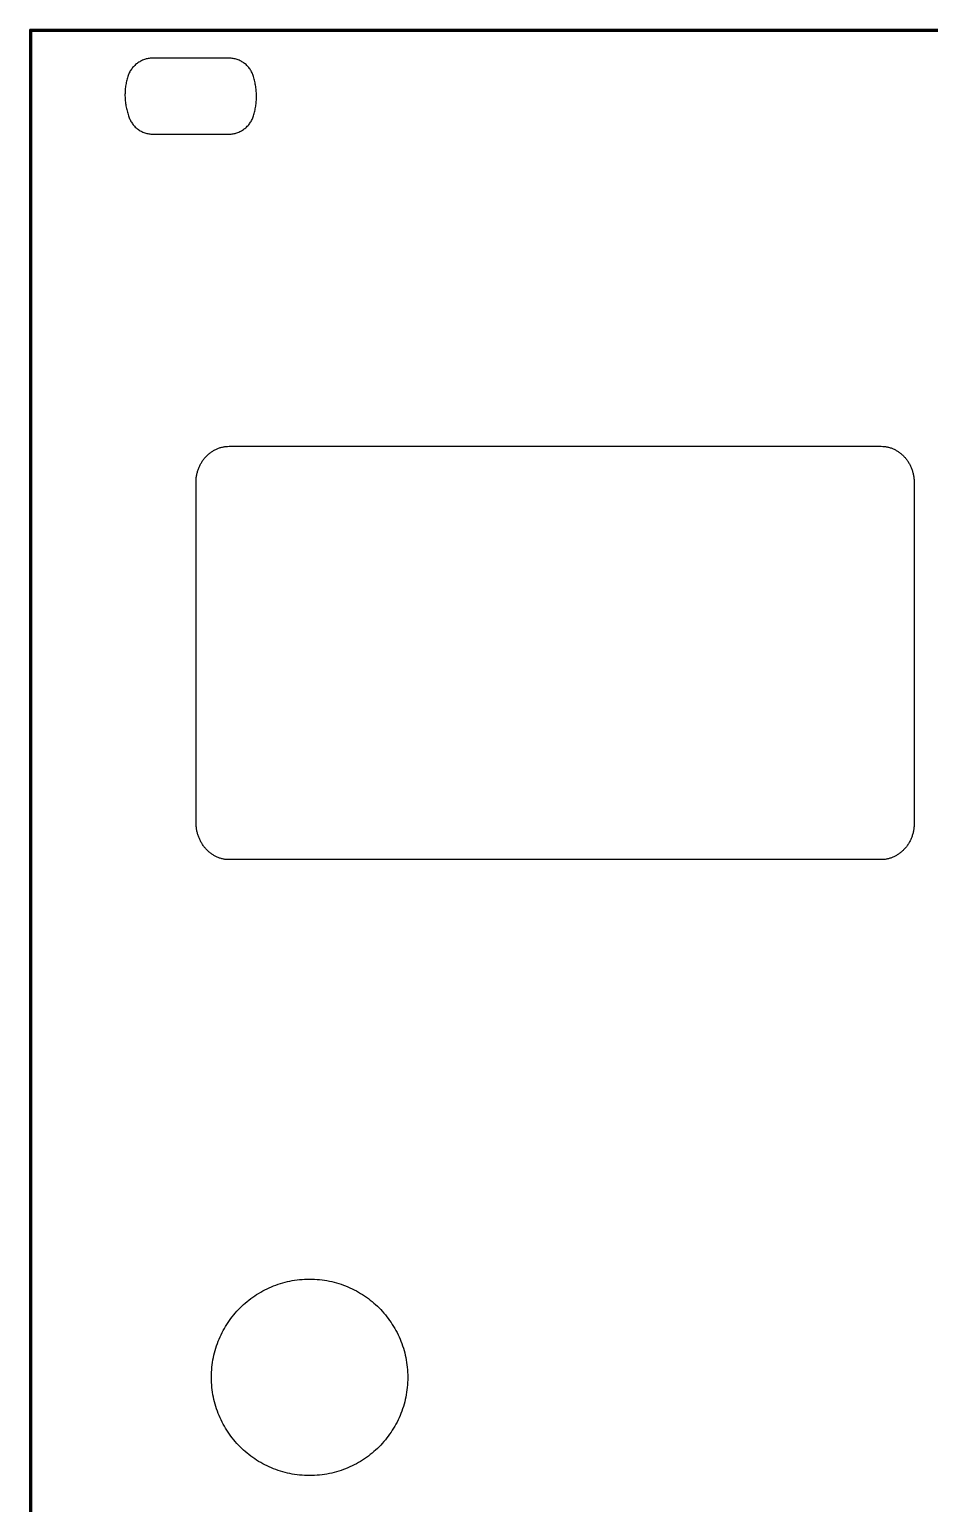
# Model space of a CAD drawing. Extents: x 5 to 76, y 7 to 135.
# Drawn here: x 4.8 to 46.2, y 67.3 to 135.1 of the extents above; entities that cross this region are included whole.
import ezdxf

# ---------------------------------------------------------------- set-up
doc = ezdxf.new("R2010")
doc.units = 0
doc.layers.add('SVG2', color=7, linetype='CONTINUOUS')

# ---------------------------------------------------------------- blocks, each defined once
blk = doc.blocks.new('*U4')
at = {"layer": 'SVG2', "color": 5}
for points in [[(4.892, 6.59), (4.842, 135.05), (4.892, 135.1)], [(4.842, 6.639), (4.842, 135.05), (4.892, 6.59)], [(4.892, 6.59), (4.892, 135.1), (4.942, 6.59)], [(4.942, 6.59), (4.892, 135.1), (4.942, 135.1)], [(4.942, 135), (4.942, 135.1), (9.359, 135)], [(9.359, 135), (4.942, 135.1), (9.359, 135.1)], [(9.359, 135), (9.359, 135.1), (13.775, 135)], [(13.775, 135), (9.359, 135.1), (13.775, 135.1)], [(13.775, 135), (13.775, 135.1), (18.192, 135)], [(18.192, 135), (13.775, 135.1), (18.192, 135.1)], [(18.192, 135), (18.192, 135.1), (22.609, 135)], [(22.609, 135), (18.192, 135.1), (22.609, 135.1)], [(22.609, 135), (22.609, 135.1), (27.026, 135)], [(27.026, 135), (22.609, 135.1), (27.026, 135.1)], [(27.026, 135), (27.026, 135.1), (31.442, 135)], [(31.442, 135), (27.026, 135.1), (31.442, 135.1)], [(31.442, 135), (31.442, 135.1), (35.859, 135)], [(35.859, 135), (31.442, 135.1), (35.859, 135.1)], [(35.859, 135), (35.859, 135.1), (40.276, 135)], [(40.276, 135), (35.859, 135.1), (40.276, 135.1)], [(40.276, 135), (40.276, 135.1), (44.692, 135)], [(44.692, 135), (40.276, 135.1), (44.692, 135.1)], [(44.692, 135), (44.692, 135.1), (49.109, 135)], [(49.109, 135), (44.692, 135.1), (49.109, 135.1)]]:
    blk.add_solid(points, dxfattribs=at)
blk = doc.blocks.new('BLOCK_4')
at = {"layer": 'SVG2'}
blk.add_lwpolyline([(49.109, 135), (44.692, 135), (40.276, 135), (35.859, 135), (31.442, 135), (27.026, 135), (22.609, 135), (18.192, 135), (13.775, 135), (9.359, 135), (4.942, 135), (4.942, 126.981), (4.942, 118.962), (4.942, 110.942), (4.942, 102.923), (4.942, 94.903), (4.942, 86.884), (4.942, 78.864), (4.942, 70.845), (4.942, 62.825)], dxfattribs=at)
for points in [[(75.659, 6.59), (75.659, 6.59), (71.236, 6.59), (71.236, 6.59), (71.236, 6.59), (66.813, 6.59), (66.813, 6.59), (66.813, 6.59), (62.39, 6.59), (62.39, 6.59), (62.39, 6.59), (57.967, 6.59), (57.967, 6.59), (57.967, 6.59), (53.545, 6.59), (53.545, 6.59), (53.545, 6.59), (49.122, 6.59), (49.122, 6.59), (49.122, 6.59), (44.699, 6.59), (44.699, 6.59), (44.699, 6.59), (40.276, 6.59), (40.276, 6.59), (40.276, 6.59), (35.853, 6.59), (35.853, 6.59), (35.853, 6.59), (31.43, 6.59), (31.43, 6.59), (31.43, 6.59), (27.007, 6.59), (27.007, 6.59), (27.007, 6.59), (22.584, 6.59), (22.584, 6.59), (22.584, 6.59), (18.161, 6.59), (18.161, 6.59), (18.161, 6.59), (13.738, 6.59), (13.738, 6.59), (13.738, 6.59), (9.315, 6.59), (9.315, 6.59), (9.315, 6.59), (4.892, 6.59), (4.892, 6.59), (4.89, 6.59), (4.889, 6.59), (4.887, 6.59), (4.885, 6.59), (4.884, 6.59), (4.882, 6.591), (4.88, 6.591), (4.879, 6.591), (4.877, 6.592), (4.876, 6.592), (4.874, 6.593), (4.873, 6.593), (4.871, 6.594), (4.87, 6.595), (4.868, 6.596), (4.867, 6.596), (4.865, 6.597), (4.864, 6.598), (4.863, 6.599), (4.862, 6.6), (4.86, 6.601), (4.859, 6.602), (4.858, 6.603), (4.857, 6.604), (4.856, 6.605), (4.855, 6.606), (4.854, 6.608), (4.852, 6.609), (4.852, 6.61), (4.851, 6.612), (4.85, 6.613), (4.849, 6.614), (4.848, 6.616), (4.847, 6.617), (4.847, 6.619), (4.846, 6.62), (4.845, 6.622), (4.845, 6.623), (4.844, 6.625), (4.844, 6.626), (4.843, 6.628), (4.843, 6.629), (4.843, 6.631), (4.843, 6.633), (4.842, 6.634), (4.842, 6.636), (4.842, 6.638), (4.842, 6.639), (4.842, 6.639), (4.842, 14.665), (4.842, 14.665), (4.842, 14.665), (4.842, 22.691), (4.842, 22.691), (4.842, 22.691), (4.842, 30.717), (4.842, 30.717), (4.842, 30.717), (4.842, 38.742), (4.842, 38.742), (4.842, 38.742), (4.842, 46.768), (4.842, 46.768), (4.842, 46.768), (4.842, 54.794), (4.842, 54.794), (4.842, 54.794), (4.842, 62.819), (4.842, 62.819), (4.842, 62.819), (4.842, 70.845), (4.842, 70.845), (4.842, 70.845), (4.842, 78.871), (4.842, 78.871), (4.842, 78.871), (4.842, 86.896), (4.842, 86.896), (4.842, 86.896), (4.842, 94.922), (4.842, 94.922), (4.842, 94.922), (4.842, 102.948), (4.842, 102.948), (4.842, 102.948), (4.842, 110.973), (4.842, 110.973), (4.842, 110.973), (4.842, 118.999), (4.842, 118.999), (4.842, 118.999), (4.842, 127.025), (4.842, 127.025), (4.842, 127.025), (4.842, 135.05), (4.842, 135.05), (4.842, 135.052), (4.842, 135.054), (4.842, 135.056), (4.843, 135.057), (4.843, 135.059), (4.843, 135.06), (4.843, 135.062), (4.844, 135.064), (4.844, 135.065), (4.845, 135.067), (4.845, 135.068), (4.846, 135.07), (4.847, 135.071), (4.847, 135.073), (4.848, 135.074), (4.849, 135.076), (4.85, 135.077), (4.851, 135.078), (4.852, 135.08), (4.852, 135.081), (4.854, 135.082), (4.855, 135.083), (4.856, 135.085), (4.857, 135.086), (4.858, 135.087), (4.859, 135.088), (4.86, 135.089), (4.862, 135.09), (4.863, 135.091), (4.864, 135.092), (4.865, 135.093), (4.867, 135.094), (4.868, 135.094), (4.87, 135.095), (4.871, 135.096), (4.873, 135.096), (4.874, 135.097), (4.876, 135.098), (4.877, 135.098), (4.879, 135.099), (4.88, 135.099), (4.882, 135.099), (4.884, 135.1), (4.885, 135.1), (4.887, 135.1), (4.889, 135.1), (4.89, 135.1), (4.892, 135.1), (4.892, 135.1), (9.315, 135.1), (9.315, 135.1), (9.315, 135.1), (13.738, 135.1), (13.738, 135.1), (13.738, 135.1), (18.161, 135.1), (18.161, 135.1), (18.161, 135.1), (22.584, 135.1), (22.584, 135.1), (22.584, 135.1), (27.007, 135.1), (27.007, 135.1), (27.007, 135.1), (31.43, 135.1), (31.43, 135.1), (31.43, 135.1), (35.853, 135.1), (35.853, 135.1), (35.853, 135.1), (40.276, 135.1), (40.276, 135.1), (40.276, 135.1), (44.699, 135.1), (44.699, 135.1), (44.699, 135.1), (49.122, 135.1), (49.122, 135.1), (49.122, 135.1), (53.545, 135.1), (53.545, 135.1), (53.545, 135.1), (57.967, 135.1), (57.967, 135.1), (57.967, 135.1), (62.39, 135.1), (62.39, 135.1), (62.39, 135.1), (66.813, 135.1), (66.813, 135.1), (66.813, 135.1), (71.236, 135.1), (71.236, 135.1), (71.236, 135.1), (75.659, 135.1), (75.659, 135.1), (75.661, 135.1), (75.663, 135.1), (75.664, 135.1), (75.666, 135.1), (75.668, 135.1), (75.669, 135.099), (75.671, 135.099), (75.673, 135.099), (75.674, 135.098), (75.676, 135.098), (75.677, 135.097), (75.679, 135.096), (75.68, 135.096), (75.682, 135.095), (75.683, 135.094), (75.685, 135.094), (75.686, 135.093), (75.687, 135.092), (75.689, 135.091), (75.69, 135.09), (75.691, 135.089), (75.692, 135.088), (75.693, 135.087), (75.695, 135.086), (75.696, 135.085), (75.697, 135.083), (75.698, 135.082), (75.699, 135.081), (75.7, 135.08), (75.701, 135.078), (75.702, 135.077), (75.702, 135.076), (75.703, 135.074), (75.704, 135.073), (75.705, 135.071), (75.705, 135.07), (75.706, 135.068), (75.707, 135.067), (75.707, 135.065), (75.707, 135.064), (75.708, 135.062), (75.708, 135.06), (75.709, 135.059), (75.709, 135.057), (75.709, 135.056), (75.709, 135.054), (75.709, 135.052), (75.709, 135.05), (75.709, 135.05), (75.709, 127.025), (75.709, 127.025), (75.709, 127.025), (75.709, 118.999), (75.709, 118.999), (75.709, 118.999), (75.709, 110.973), (75.709, 110.973), (75.709, 110.973), (75.709, 102.948), (75.709, 102.948), (75.709, 102.948), (75.709, 94.922), (75.709, 94.922), (75.709, 94.922), (75.709, 86.896), (75.709, 86.896), (75.709, 86.896), (75.709, 78.871), (75.709, 78.871), (75.709, 78.871), (75.709, 70.845), (75.709, 70.845), (75.709, 70.845), (75.709, 62.819), (75.709, 62.819), (75.709, 62.819), (75.709, 54.794), (75.709, 54.794), (75.709, 54.794), (75.709, 46.768), (75.709, 46.768), (75.709, 46.768), (75.709, 38.742), (75.709, 38.742), (75.709, 38.742), (75.709, 30.717), (75.709, 30.717), (75.709, 30.717), (75.709, 22.691), (75.709, 22.691), (75.709, 22.691), (75.709, 14.665), (75.709, 14.665), (75.709, 14.665), (75.709, 6.639), (75.709, 6.639), (75.709, 6.638), (75.709, 6.636), (75.709, 6.634), (75.709, 6.633), (75.709, 6.631), (75.708, 6.629), (75.708, 6.628), (75.707, 6.626), (75.707, 6.625), (75.707, 6.623), (75.706, 6.622), (75.705, 6.62), (75.705, 6.619), (75.704, 6.617), (75.703, 6.616), (75.702, 6.614), (75.702, 6.613), (75.701, 6.612), (75.7, 6.61), (75.699, 6.609), (75.698, 6.608), (75.697, 6.606), (75.696, 6.605), (75.695, 6.604), (75.693, 6.603), (75.692, 6.602), (75.691, 6.601), (75.69, 6.6), (75.689, 6.599), (75.687, 6.598), (75.686, 6.597), (75.685, 6.596), (75.683, 6.596), (75.682, 6.595), (75.68, 6.594), (75.679, 6.593), (75.677, 6.593), (75.676, 6.592), (75.674, 6.592), (75.673, 6.591), (75.671, 6.591), (75.669, 6.591), (75.668, 6.59), (75.666, 6.59), (75.664, 6.59), (75.663, 6.59), (75.661, 6.59), (75.659, 6.59)], [(75.659, 135.05), (75.659, 135.05), (71.236, 135.05), (71.236, 135.05), (71.236, 135.05), (66.813, 135.05), (66.813, 135.05), (66.813, 135.05), (62.39, 135.05), (62.39, 135.05), (62.39, 135.05), (57.967, 135.05), (57.967, 135.05), (57.967, 135.05), (53.545, 135.05), (53.545, 135.05), (53.545, 135.05), (49.122, 135.05), (49.122, 135.05), (49.122, 135.05), (44.699, 135.05), (44.699, 135.05), (44.699, 135.05), (40.276, 135.05), (40.276, 135.05), (40.276, 135.05), (35.853, 135.05), (35.853, 135.05), (35.853, 135.05), (31.43, 135.05), (31.43, 135.05), (31.43, 135.05), (27.007, 135.05), (27.007, 135.05), (27.007, 135.05), (22.584, 135.05), (22.584, 135.05), (22.584, 135.05), (18.161, 135.05), (18.161, 135.05), (18.161, 135.05), (13.738, 135.05), (13.738, 135.05), (13.738, 135.05), (9.315, 135.05), (9.315, 135.05), (9.315, 135.05), (4.892, 135.05), (4.892, 135.05), (4.892, 135.05), (4.892, 135.05), (4.892, 135.05), (4.892, 135.05), (4.892, 135.05), (4.892, 135.05), (4.892, 135.05), (4.892, 135.05), (4.892, 135.05), (4.892, 135.05), (4.892, 135.05), (4.892, 135.05), (4.892, 135.05), (4.892, 135.05), (4.892, 135.05), (4.892, 135.05), (4.892, 135.05), (4.892, 135.05), (4.892, 135.05), (4.892, 135.05), (4.892, 135.05), (4.892, 135.05), (4.892, 135.05), (4.892, 135.05), (4.892, 135.05), (4.892, 135.05), (4.892, 135.05), (4.892, 135.05), (4.892, 135.05), (4.892, 135.05), (4.892, 135.05), (4.892, 135.05), (4.892, 135.05), (4.892, 135.05), (4.892, 135.05), (4.892, 135.05), (4.892, 135.05), (4.892, 135.05), (4.892, 135.05), (4.892, 135.05), (4.892, 135.05), (4.892, 135.05), (4.892, 135.05), (4.892, 135.05), (4.892, 135.05), (4.892, 135.05), (4.892, 135.05), (4.892, 135.05), (4.892, 135.05), (4.892, 127.025), (4.892, 127.025), (4.892, 127.025), (4.892, 118.999), (4.892, 118.999), (4.892, 118.999), (4.892, 110.973), (4.892, 110.973), (4.892, 110.973), (4.892, 102.948), (4.892, 102.948), (4.892, 102.948), (4.892, 94.922), (4.892, 94.922), (4.892, 94.922), (4.892, 86.896), (4.892, 86.896), (4.892, 86.896), (4.892, 78.871), (4.892, 78.871), (4.892, 78.871), (4.892, 70.845), (4.892, 70.845), (4.892, 70.845), (4.892, 62.819), (4.892, 62.819), (4.892, 62.819), (4.892, 54.794), (4.892, 54.794), (4.892, 54.794), (4.892, 46.768), (4.892, 46.768), (4.892, 46.768), (4.892, 38.742), (4.892, 38.742), (4.892, 38.742), (4.892, 30.716), (4.892, 30.716), (4.892, 30.716), (4.892, 22.691), (4.892, 22.691), (4.892, 22.691), (4.892, 14.665), (4.892, 14.665), (4.892, 14.665), (4.892, 6.639), (4.892, 6.639), (4.892, 6.639), (4.892, 6.639), (4.892, 6.639), (4.892, 6.639), (4.892, 6.639), (4.892, 6.639), (4.892, 6.639), (4.892, 6.639), (4.892, 6.639), (4.892, 6.639), (4.892, 6.639), (4.892, 6.639), (4.892, 6.639), (4.892, 6.639), (4.892, 6.639), (4.892, 6.639), (4.892, 6.639), (4.892, 6.639), (4.892, 6.639), (4.892, 6.639), (4.892, 6.639), (4.892, 6.639), (4.892, 6.639), (4.892, 6.639), (4.892, 6.639), (4.892, 6.639), (4.892, 6.639), (4.892, 6.639), (4.892, 6.639), (4.892, 6.639), (4.892, 6.639), (4.892, 6.639), (4.892, 6.639), (4.892, 6.639), (4.892, 6.639), (4.892, 6.639), (4.892, 6.639), (4.892, 6.639), (4.892, 6.639), (4.892, 6.639), (4.892, 6.639), (4.892, 6.639), (4.892, 6.639), (4.892, 6.639), (4.892, 6.639), (4.892, 6.639), (4.892, 6.639), (4.892, 6.639), (4.892, 6.639), (9.315, 6.639), (9.315, 6.639), (9.315, 6.639), (13.738, 6.639), (13.738, 6.639), (13.738, 6.639), (18.161, 6.639), (18.161, 6.639), (18.161, 6.639), (22.584, 6.639), (22.584, 6.639), (22.584, 6.639), (27.007, 6.639), (27.007, 6.639), (27.007, 6.639), (31.43, 6.639), (31.43, 6.639), (31.43, 6.639), (35.853, 6.639), (35.853, 6.639), (35.853, 6.639), (40.276, 6.639), (40.276, 6.639), (40.276, 6.639), (44.699, 6.639), (44.699, 6.639), (44.699, 6.639), (49.122, 6.639), (49.122, 6.639), (49.122, 6.639), (53.545, 6.639), (53.545, 6.639), (53.545, 6.639), (57.967, 6.639), (57.967, 6.639), (57.967, 6.639), (62.39, 6.639), (62.39, 6.639), (62.39, 6.639), (66.813, 6.639), (66.813, 6.639), (66.813, 6.639), (71.236, 6.639), (71.236, 6.639), (71.236, 6.639), (75.659, 6.639), (75.659, 6.639), (75.659, 6.639), (75.659, 6.639), (75.659, 6.639), (75.659, 6.639), (75.659, 6.639), (75.659, 6.639), (75.659, 6.639), (75.659, 6.639), (75.659, 6.639), (75.659, 6.639), (75.659, 6.639), (75.659, 6.639), (75.659, 6.639), (75.659, 6.639), (75.659, 6.639), (75.659, 6.639), (75.659, 6.639), (75.659, 6.639), (75.659, 6.639), (75.659, 6.639), (75.659, 6.639), (75.659, 6.639), (75.659, 6.639), (75.659, 6.639), (75.659, 6.639), (75.659, 6.639), (75.659, 6.639), (75.659, 6.639), (75.659, 6.639), (75.659, 6.639), (75.659, 6.639), (75.659, 6.639), (75.659, 6.639), (75.659, 6.639), (75.659, 6.639), (75.659, 6.639), (75.659, 6.639), (75.659, 6.639), (75.659, 6.639), (75.659, 6.639), (75.659, 6.639), (75.659, 6.639), (75.659, 6.639), (75.659, 6.639), (75.659, 6.639), (75.659, 6.639), (75.659, 6.639), (75.659, 6.639), (75.659, 6.639), (75.659, 14.665), (75.659, 14.665), (75.659, 14.665), (75.659, 22.691), (75.659, 22.691), (75.659, 22.691), (75.659, 30.716), (75.659, 30.716), (75.659, 30.716), (75.659, 38.742), (75.659, 38.742), (75.659, 38.742), (75.659, 46.768), (75.659, 46.768), (75.659, 46.768), (75.659, 54.794), (75.659, 54.794), (75.659, 54.794), (75.659, 62.819), (75.659, 62.819), (75.659, 62.819), (75.659, 70.845), (75.659, 70.845), (75.659, 70.845), (75.659, 78.871), (75.659, 78.871), (75.659, 78.871), (75.659, 86.896), (75.659, 86.896), (75.659, 86.896), (75.659, 94.922), (75.659, 94.922), (75.659, 94.922), (75.659, 102.948), (75.659, 102.948), (75.659, 102.948), (75.659, 110.973), (75.659, 110.973), (75.659, 110.973), (75.659, 118.999), (75.659, 118.999), (75.659, 118.999), (75.659, 127.025), (75.659, 127.025), (75.659, 127.025), (75.659, 135.05), (75.659, 135.05), (75.659, 135.05), (75.659, 135.05), (75.659, 135.05), (75.659, 135.05), (75.659, 135.05), (75.659, 135.05), (75.659, 135.05), (75.659, 135.05), (75.659, 135.05), (75.659, 135.05), (75.659, 135.05), (75.659, 135.05), (75.659, 135.05), (75.659, 135.05), (75.659, 135.05), (75.659, 135.05), (75.659, 135.05), (75.659, 135.05), (75.659, 135.05), (75.659, 135.05), (75.659, 135.05), (75.659, 135.05), (75.659, 135.05), (75.659, 135.05), (75.659, 135.05), (75.659, 135.05), (75.659, 135.05), (75.659, 135.05), (75.659, 135.05), (75.659, 135.05), (75.659, 135.05), (75.659, 135.05), (75.659, 135.05), (75.659, 135.05), (75.659, 135.05), (75.659, 135.05), (75.659, 135.05), (75.659, 135.05), (75.659, 135.05), (75.659, 135.05), (75.659, 135.05), (75.659, 135.05), (75.659, 135.05), (75.659, 135.05), (75.659, 135.05), (75.659, 135.05), (75.659, 135.05), (75.659, 135.05)]]:
    blk.add_open_spline(points, degree=3, knots=[0, 0, 0, 0, 1, 1, 1, 2, 2, 2, 3, 3, 3, 4, 4, 4, 5, 5, 5, 6, 6, 6, 7, 7, 7, 8, 8, 8, 9, 9, 9, 10, 10, 10, 11, 11, 11, 12, 12, 12, 13, 13, 13, 14, 14, 14, 15, 15, 15, 16, 16, 16, 17, 17, 17, 18, 18, 18, 19, 19, 19, 20, 20, 20, 21, 21, 21, 22, 22, 22, 23, 23, 23, 24, 24, 24, 25, 25, 25, 26, 26, 26, 27, 27, 27, 28, 28, 28, 29, 29, 29, 30, 30, 30, 31, 31, 31, 32, 32, 32, 33, 33, 33, 34, 34, 34, 35, 35, 35, 36, 36, 36, 37, 37, 37, 38, 38, 38, 39, 39, 39, 40, 40, 40, 41, 41, 41, 42, 42, 42, 43, 43, 43, 44, 44, 44, 45, 45, 45, 46, 46, 46, 47, 47, 47, 48, 48, 48, 49, 49, 49, 50, 50, 50, 51, 51, 51, 52, 52, 52, 53, 53, 53, 54, 54, 54, 55, 55, 55, 56, 56, 56, 57, 57, 57, 58, 58, 58, 59, 59, 59, 60, 60, 60, 61, 61, 61, 62, 62, 62, 63, 63, 63, 64, 64, 64, 65, 65, 65, 66, 66, 66, 67, 67, 67, 68, 68, 68, 69, 69, 69, 70, 70, 70, 71, 71, 71, 72, 72, 72, 73, 73, 73, 74, 74, 74, 75, 75, 75, 76, 76, 76, 77, 77, 77, 78, 78, 78, 79, 79, 79, 80, 80, 80, 81, 81, 81, 82, 82, 82, 83, 83, 83, 84, 84, 84, 85, 85, 85, 86, 86, 86, 87, 87, 87, 88, 88, 88, 89, 89, 89, 90, 90, 90, 91, 91, 91, 92, 92, 92, 93, 93, 93, 94, 94, 94, 95, 95, 95, 96, 96, 96, 97, 97, 97, 98, 98, 98, 99, 99, 99, 100, 100, 100, 101, 101, 101, 102, 102, 102, 103, 103, 103, 104, 104, 104, 105, 105, 105, 106, 106, 106, 107, 107, 107, 108, 108, 108, 109, 109, 109, 110, 110, 110, 111, 111, 111, 112, 112, 112, 113, 113, 113, 114, 114, 114, 115, 115, 115, 116, 116, 116, 117, 117, 117, 118, 118, 118, 119, 119, 119, 120, 120, 120, 121, 121, 121, 122, 122, 122, 123, 123, 123, 124, 124, 124, 125, 125, 125, 126, 126, 126, 127, 127, 127, 128, 128, 128, 128], dxfattribs=at)
at = {"layer": 'SVG2', "color": 5}
blk.add_blockref('*U4', (0, 0), dxfattribs=at)

msp = doc.modelspace()

# ---------------------------------------------------------------- linework, layer by layer
at = {"layer": 'SVG2', "color": 5}
for points, knots in [([(9.362, 132.934), (9.371, 132.965), (9.381, 132.995), (9.392, 133.025), (9.404, 133.054), (9.417, 133.084), (9.431, 133.112), (9.445, 133.14), (9.46, 133.168), (9.476, 133.195), (9.493, 133.222), (9.51, 133.249), (9.528, 133.274), (9.547, 133.3), (9.566, 133.325), (9.587, 133.349), (9.607, 133.373), (9.629, 133.396), (9.651, 133.419), (9.673, 133.441), (9.696, 133.463), (9.72, 133.483), (9.744, 133.504), (9.769, 133.524), (9.794, 133.542), (9.819, 133.561), (9.846, 133.579), (9.872, 133.596), (9.899, 133.612), (9.926, 133.628), (9.954, 133.643), (9.982, 133.657), (10.01, 133.671), (10.039, 133.684), (10.067, 133.696), (10.096, 133.707), (10.126, 133.718), (10.155, 133.728), (10.185, 133.737), (10.215, 133.745), (10.245, 133.752), (10.276, 133.759), (10.306, 133.764), (10.337, 133.77), (10.368, 133.774), (10.398, 133.776), (10.429, 133.779), (10.46, 133.78), (10.491, 133.78), (10.491, 133.78), (10.711, 133.78), (10.711, 133.78), (10.711, 133.78), (10.932, 133.78), (10.932, 133.78), (10.932, 133.78), (11.152, 133.78), (11.152, 133.78), (11.152, 133.78), (11.373, 133.78), (11.373, 133.78), (11.373, 133.78), (11.593, 133.78), (11.593, 133.78), (11.593, 133.78), (11.814, 133.78), (11.814, 133.78), (11.814, 133.78), (12.034, 133.78), (12.034, 133.78), (12.034, 133.78), (12.255, 133.78), (12.255, 133.78), (12.255, 133.78), (12.475, 133.78), (12.475, 133.78), (12.475, 133.78), (12.696, 133.78), (12.696, 133.78), (12.696, 133.78), (12.916, 133.78), (12.916, 133.78), (12.916, 133.78), (13.137, 133.78), (13.137, 133.78), (13.137, 133.78), (13.357, 133.78), (13.357, 133.78), (13.357, 133.78), (13.578, 133.78), (13.578, 133.78), (13.578, 133.78), (13.798, 133.78), (13.798, 133.78), (13.798, 133.78), (14.019, 133.78), (14.019, 133.78), (14.052, 133.78), (14.085, 133.779), (14.117, 133.776), (14.149, 133.774), (14.182, 133.77), (14.213, 133.764), (14.245, 133.759), (14.276, 133.752), (14.307, 133.745), (14.338, 133.737), (14.369, 133.728), (14.398, 133.718), (14.428, 133.707), (14.458, 133.696), (14.487, 133.684), (14.515, 133.671), (14.544, 133.657), (14.571, 133.643), (14.599, 133.628), (14.626, 133.612), (14.652, 133.596), (14.678, 133.579), (14.704, 133.561), (14.729, 133.542), (14.753, 133.524), (14.777, 133.504), (14.801, 133.483), (14.824, 133.463), (14.846, 133.441), (14.868, 133.419), (14.889, 133.396), (14.91, 133.373), (14.93, 133.349), (14.949, 133.325), (14.968, 133.3), (14.986, 133.274), (15.004, 133.249), (15.021, 133.222), (15.036, 133.195), (15.052, 133.168), (15.067, 133.14), (15.08, 133.112), (15.094, 133.084), (15.106, 133.054), (15.117, 133.025), (15.129, 132.995), (15.139, 132.965), (15.148, 132.934), (15.159, 132.896), (15.169, 132.859), (15.179, 132.821), (15.188, 132.783), (15.197, 132.745), (15.205, 132.707), (15.214, 132.67), (15.221, 132.632), (15.228, 132.593), (15.235, 132.555), (15.241, 132.517), (15.247, 132.479), (15.252, 132.441), (15.257, 132.403), (15.261, 132.364), (15.265, 132.326), (15.269, 132.288), (15.272, 132.25), (15.274, 132.212), (15.276, 132.173), (15.278, 132.135), (15.279, 132.097), (15.28, 132.059), (15.28, 132.021), (15.28, 131.983), (15.279, 131.945), (15.278, 131.907), (15.276, 131.869), (15.274, 131.831), (15.272, 131.794), (15.269, 131.756), (15.265, 131.719), (15.261, 131.681), (15.257, 131.644), (15.252, 131.607), (15.247, 131.57), (15.241, 131.532), (15.235, 131.496), (15.228, 131.459), (15.221, 131.422), (15.214, 131.386), (15.205, 131.349), (15.197, 131.313), (15.188, 131.277), (15.179, 131.241), (15.169, 131.205), (15.159, 131.17), (15.148, 131.135), (15.139, 131.104), (15.129, 131.073), (15.117, 131.044), (15.106, 131.014), (15.093, 130.985), (15.079, 130.956), (15.065, 130.928), (15.05, 130.9), (15.033, 130.873), (15.017, 130.846), (15, 130.82), (14.981, 130.794), (14.963, 130.768), (14.943, 130.743), (14.923, 130.719), (14.902, 130.695), (14.881, 130.672), (14.859, 130.65), (14.836, 130.627), (14.813, 130.606), (14.789, 130.585), (14.765, 130.565), (14.741, 130.545), (14.715, 130.526), (14.69, 130.507), (14.664, 130.49), (14.637, 130.473), (14.611, 130.456), (14.583, 130.44), (14.556, 130.426), (14.528, 130.411), (14.5, 130.397), (14.471, 130.385), (14.442, 130.372), (14.413, 130.361), (14.384, 130.351), (14.354, 130.341), (14.324, 130.332), (14.294, 130.324), (14.264, 130.316), (14.234, 130.309), (14.203, 130.304), (14.173, 130.299), (14.142, 130.295), (14.111, 130.292), (14.08, 130.289), (14.05, 130.288), (14.019, 130.288), (14.019, 130.288), (13.8, 130.288), (13.8, 130.288), (13.8, 130.288), (13.582, 130.288), (13.582, 130.288), (13.582, 130.288), (13.364, 130.288), (13.364, 130.288), (13.364, 130.288), (13.146, 130.288), (13.146, 130.288), (13.146, 130.288), (12.927, 130.288), (12.927, 130.288), (12.927, 130.288), (12.709, 130.288), (12.709, 130.288), (12.709, 130.288), (12.491, 130.288), (12.491, 130.288), (12.491, 130.288), (12.272, 130.288), (12.272, 130.288), (12.272, 130.288), (12.054, 130.288), (12.054, 130.288), (12.054, 130.288), (11.836, 130.288), (11.836, 130.288), (11.836, 130.288), (11.618, 130.288), (11.618, 130.288), (11.618, 130.288), (11.399, 130.288), (11.399, 130.288), (11.399, 130.288), (11.181, 130.288), (11.181, 130.288), (11.181, 130.288), (10.963, 130.288), (10.963, 130.288), (10.963, 130.288), (10.744, 130.288), (10.744, 130.288), (10.744, 130.288), (10.526, 130.288), (10.526, 130.288), (10.493, 130.288), (10.46, 130.289), (10.428, 130.292), (10.395, 130.295), (10.363, 130.299), (10.331, 130.304), (10.3, 130.309), (10.268, 130.316), (10.238, 130.324), (10.207, 130.332), (10.176, 130.341), (10.146, 130.351), (10.116, 130.361), (10.087, 130.372), (10.058, 130.385), (10.029, 130.397), (10.001, 130.411), (9.974, 130.426), (9.946, 130.44), (9.919, 130.456), (9.893, 130.473), (9.867, 130.49), (9.841, 130.507), (9.816, 130.526), (9.791, 130.545), (9.767, 130.565), (9.744, 130.585), (9.721, 130.606), (9.698, 130.627), (9.677, 130.65), (9.655, 130.672), (9.635, 130.695), (9.615, 130.719), (9.595, 130.743), (9.577, 130.768), (9.559, 130.794), (9.541, 130.82), (9.524, 130.846), (9.508, 130.873), (9.493, 130.9), (9.478, 130.928), (9.465, 130.956), (9.451, 130.985), (9.439, 131.014), (9.427, 131.044), (9.416, 131.073), (9.406, 131.104), (9.397, 131.135), (9.384, 131.172), (9.372, 131.21), (9.36, 131.247), (9.348, 131.285), (9.338, 131.323), (9.328, 131.361), (9.318, 131.399), (9.309, 131.437), (9.3, 131.475), (9.292, 131.513), (9.284, 131.551), (9.278, 131.589), (9.271, 131.628), (9.265, 131.666), (9.26, 131.704), (9.255, 131.742), (9.25, 131.78), (9.247, 131.819), (9.243, 131.857), (9.24, 131.895), (9.238, 131.933), (9.236, 131.971), (9.235, 132.009), (9.234, 132.047), (9.234, 132.085), (9.234, 132.123), (9.235, 132.161), (9.236, 132.199), (9.237, 132.237), (9.24, 132.275), (9.242, 132.312), (9.245, 132.35), (9.249, 132.387), (9.253, 132.425), (9.258, 132.462), (9.263, 132.499), (9.269, 132.536), (9.275, 132.573), (9.282, 132.61), (9.288, 132.646), (9.296, 132.683), (9.304, 132.719), (9.312, 132.755), (9.321, 132.791), (9.331, 132.827), (9.341, 132.863), (9.351, 132.899), (9.362, 132.934)], [0, 0, 0, 0, 1, 1, 1, 2, 2, 2, 3, 3, 3, 4, 4, 4, 5, 5, 5, 6, 6, 6, 7, 7, 7, 8, 8, 8, 9, 9, 9, 10, 10, 10, 11, 11, 11, 12, 12, 12, 13, 13, 13, 14, 14, 14, 15, 15, 15, 16, 16, 16, 17, 17, 17, 18, 18, 18, 19, 19, 19, 20, 20, 20, 21, 21, 21, 22, 22, 22, 23, 23, 23, 24, 24, 24, 25, 25, 25, 26, 26, 26, 27, 27, 27, 28, 28, 28, 29, 29, 29, 30, 30, 30, 31, 31, 31, 32, 32, 32, 33, 33, 33, 34, 34, 34, 35, 35, 35, 36, 36, 36, 37, 37, 37, 38, 38, 38, 39, 39, 39, 40, 40, 40, 41, 41, 41, 42, 42, 42, 43, 43, 43, 44, 44, 44, 45, 45, 45, 46, 46, 46, 47, 47, 47, 48, 48, 48, 49, 49, 49, 50, 50, 50, 51, 51, 51, 52, 52, 52, 53, 53, 53, 54, 54, 54, 55, 55, 55, 56, 56, 56, 57, 57, 57, 58, 58, 58, 59, 59, 59, 60, 60, 60, 61, 61, 61, 62, 62, 62, 63, 63, 63, 64, 64, 64, 65, 65, 65, 66, 66, 66, 67, 67, 67, 68, 68, 68, 69, 69, 69, 70, 70, 70, 71, 71, 71, 72, 72, 72, 73, 73, 73, 74, 74, 74, 75, 75, 75, 76, 76, 76, 77, 77, 77, 78, 78, 78, 79, 79, 79, 80, 80, 80, 81, 81, 81, 82, 82, 82, 83, 83, 83, 84, 84, 84, 85, 85, 85, 86, 86, 86, 87, 87, 87, 88, 88, 88, 89, 89, 89, 90, 90, 90, 91, 91, 91, 92, 92, 92, 93, 93, 93, 94, 94, 94, 95, 95, 95, 96, 96, 96, 97, 97, 97, 98, 98, 98, 99, 99, 99, 100, 100, 100, 101, 101, 101, 102, 102, 102, 103, 103, 103, 104, 104, 104, 105, 105, 105, 106, 106, 106, 107, 107, 107, 108, 108, 108, 109, 109, 109, 110, 110, 110, 111, 111, 111, 112, 112, 112, 113, 113, 113, 114, 114, 114, 115, 115, 115, 116, 116, 116, 117, 117, 117, 118, 118, 118, 119, 119, 119, 120, 120, 120, 121, 121, 121, 122, 122, 122, 123, 123, 123, 124, 124, 124, 125, 125, 125, 126, 126, 126, 127, 127, 127, 128, 128, 128, 128]), ([(14.019, 96.938), (14.019, 96.938), (15.893, 96.938), (15.893, 96.938), (15.893, 96.938), (17.767, 96.938), (17.767, 96.938), (17.767, 96.938), (19.641, 96.938), (19.641, 96.938), (19.641, 96.938), (21.515, 96.938), (21.515, 96.938), (21.515, 96.938), (23.389, 96.938), (23.389, 96.938), (23.389, 96.938), (25.263, 96.938), (25.263, 96.938), (25.263, 96.938), (27.138, 96.938), (27.138, 96.938), (27.138, 96.938), (29.012, 96.938), (29.012, 96.938), (29.012, 96.938), (30.886, 96.938), (30.886, 96.938), (30.886, 96.938), (32.76, 96.938), (32.76, 96.938), (32.76, 96.938), (34.634, 96.938), (34.634, 96.938), (34.634, 96.938), (36.508, 96.938), (36.508, 96.938), (36.508, 96.938), (38.382, 96.938), (38.382, 96.938), (38.382, 96.938), (40.256, 96.938), (40.256, 96.938), (40.256, 96.938), (42.131, 96.938), (42.131, 96.938), (42.131, 96.938), (44.005, 96.938), (44.005, 96.938), (44.055, 96.938), (44.106, 96.941), (44.155, 96.946), (44.205, 96.952), (44.254, 96.96), (44.303, 96.971), (44.351, 96.982), (44.399, 96.995), (44.446, 97.011), (44.493, 97.027), (44.539, 97.045), (44.584, 97.066), (44.629, 97.086), (44.673, 97.109), (44.716, 97.134), (44.759, 97.16), (44.801, 97.187), (44.841, 97.216), (44.882, 97.246), (44.921, 97.277), (44.959, 97.31), (44.996, 97.344), (45.033, 97.379), (45.067, 97.416), (45.102, 97.453), (45.135, 97.492), (45.167, 97.532), (45.198, 97.573), (45.228, 97.615), (45.256, 97.659), (45.283, 97.702), (45.309, 97.747), (45.333, 97.794), (45.357, 97.841), (45.379, 97.889), (45.399, 97.938), (45.418, 97.987), (45.436, 98.038), (45.451, 98.089), (45.466, 98.141), (45.479, 98.194), (45.49, 98.248), (45.5, 98.302), (45.508, 98.356), (45.514, 98.412), (45.519, 98.468), (45.522, 98.524), (45.522, 98.582), (45.522, 98.582), (45.522, 99.564), (45.522, 99.564), (45.522, 99.564), (45.522, 100.546), (45.522, 100.546), (45.522, 100.546), (45.522, 101.528), (45.522, 101.528), (45.522, 101.528), (45.522, 102.51), (45.522, 102.51), (45.522, 102.51), (45.522, 103.492), (45.522, 103.492), (45.522, 103.492), (45.522, 104.474), (45.522, 104.474), (45.522, 104.474), (45.522, 105.456), (45.522, 105.456), (45.522, 105.456), (45.522, 106.438), (45.522, 106.438), (45.522, 106.438), (45.522, 107.42), (45.522, 107.42), (45.522, 107.42), (45.522, 108.402), (45.522, 108.402), (45.522, 108.402), (45.522, 109.384), (45.522, 109.384), (45.522, 109.384), (45.522, 110.366), (45.522, 110.366), (45.522, 110.366), (45.522, 111.348), (45.522, 111.348), (45.522, 111.348), (45.522, 112.33), (45.522, 112.33), (45.522, 112.33), (45.522, 113.312), (45.522, 113.312), (45.522, 113.312), (45.522, 114.294), (45.522, 114.294), (45.522, 114.349), (45.519, 114.404), (45.514, 114.457), (45.509, 114.511), (45.501, 114.565), (45.491, 114.617), (45.481, 114.67), (45.469, 114.721), (45.454, 114.772), (45.44, 114.823), (45.423, 114.873), (45.404, 114.922), (45.385, 114.971), (45.364, 115.018), (45.34, 115.065), (45.317, 115.112), (45.292, 115.157), (45.265, 115.201), (45.238, 115.245), (45.209, 115.287), (45.178, 115.328), (45.147, 115.369), (45.115, 115.408), (45.081, 115.446), (45.047, 115.483), (45.011, 115.519), (44.973, 115.553), (44.936, 115.587), (44.897, 115.62), (44.857, 115.65), (44.816, 115.68), (44.775, 115.708), (44.732, 115.734), (44.689, 115.76), (44.644, 115.783), (44.599, 115.805), (44.553, 115.826), (44.507, 115.845), (44.459, 115.862), (44.411, 115.878), (44.363, 115.892), (44.313, 115.903), (44.263, 115.915), (44.213, 115.923), (44.161, 115.929), (44.11, 115.935), (44.058, 115.938), (44.005, 115.938), (44.005, 115.938), (42.131, 115.938), (42.131, 115.938), (42.131, 115.938), (40.256, 115.938), (40.256, 115.938), (40.256, 115.938), (38.382, 115.938), (38.382, 115.938), (38.382, 115.938), (36.508, 115.938), (36.508, 115.938), (36.508, 115.938), (34.634, 115.938), (34.634, 115.938), (34.634, 115.938), (32.76, 115.938), (32.76, 115.938), (32.76, 115.938), (30.886, 115.938), (30.886, 115.938), (30.886, 115.938), (29.012, 115.938), (29.012, 115.938), (29.012, 115.938), (27.138, 115.938), (27.138, 115.938), (27.138, 115.938), (25.263, 115.938), (25.263, 115.938), (25.263, 115.938), (23.389, 115.938), (23.389, 115.938), (23.389, 115.938), (21.515, 115.938), (21.515, 115.938), (21.515, 115.938), (19.641, 115.938), (19.641, 115.938), (19.641, 115.938), (17.767, 115.938), (17.767, 115.938), (17.767, 115.938), (15.893, 115.938), (15.893, 115.938), (15.893, 115.938), (14.019, 115.938), (14.019, 115.938), (13.968, 115.938), (13.918, 115.935), (13.868, 115.93), (13.818, 115.924), (13.769, 115.916), (13.72, 115.905), (13.672, 115.894), (13.624, 115.881), (13.577, 115.865), (13.53, 115.849), (13.484, 115.831), (13.439, 115.81), (13.394, 115.79), (13.35, 115.767), (13.307, 115.742), (13.264, 115.716), (13.223, 115.689), (13.182, 115.66), (13.142, 115.63), (13.102, 115.599), (13.065, 115.566), (13.027, 115.532), (12.991, 115.497), (12.956, 115.46), (12.921, 115.423), (12.888, 115.384), (12.857, 115.344), (12.825, 115.303), (12.796, 115.261), (12.768, 115.217), (12.74, 115.174), (12.714, 115.129), (12.69, 115.082), (12.666, 115.035), (12.644, 114.987), (12.625, 114.938), (12.605, 114.889), (12.587, 114.838), (12.572, 114.787), (12.557, 114.735), (12.544, 114.682), (12.534, 114.628), (12.523, 114.574), (12.515, 114.519), (12.51, 114.464), (12.504, 114.408), (12.502, 114.351), (12.502, 114.294), (12.502, 114.294), (12.502, 113.312), (12.502, 113.312), (12.502, 113.312), (12.502, 112.33), (12.502, 112.33), (12.502, 112.33), (12.502, 111.348), (12.502, 111.348), (12.502, 111.348), (12.502, 110.366), (12.502, 110.366), (12.502, 110.366), (12.502, 109.384), (12.502, 109.384), (12.502, 109.384), (12.502, 108.402), (12.502, 108.402), (12.502, 108.402), (12.502, 107.42), (12.502, 107.42), (12.502, 107.42), (12.502, 106.438), (12.502, 106.438), (12.502, 106.438), (12.502, 105.456), (12.502, 105.456), (12.502, 105.456), (12.502, 104.474), (12.502, 104.474), (12.502, 104.474), (12.502, 103.492), (12.502, 103.492), (12.502, 103.492), (12.502, 102.51), (12.502, 102.51), (12.502, 102.51), (12.502, 101.528), (12.502, 101.528), (12.502, 101.528), (12.502, 100.546), (12.502, 100.546), (12.502, 100.546), (12.502, 99.564), (12.502, 99.564), (12.502, 99.564), (12.502, 98.582), (12.502, 98.582), (12.504, 98.524), (12.509, 98.468), (12.516, 98.412), (12.523, 98.356), (12.532, 98.302), (12.544, 98.248), (12.555, 98.194), (12.569, 98.141), (12.585, 98.089), (12.601, 98.038), (12.619, 97.987), (12.639, 97.938), (12.66, 97.889), (12.682, 97.841), (12.706, 97.794), (12.73, 97.747), (12.756, 97.702), (12.783, 97.659), (12.811, 97.615), (12.84, 97.573), (12.871, 97.532), (12.902, 97.492), (12.935, 97.453), (12.969, 97.416), (13.003, 97.379), (13.039, 97.344), (13.076, 97.31), (13.113, 97.277), (13.152, 97.246), (13.191, 97.216), (13.231, 97.187), (13.272, 97.16), (13.314, 97.134), (13.357, 97.109), (13.4, 97.086), (13.444, 97.066), (13.489, 97.045), (13.534, 97.027), (13.58, 97.011), (13.627, 96.995), (13.674, 96.982), (13.722, 96.971), (13.77, 96.96), (13.819, 96.952), (13.868, 96.946), (13.918, 96.941), (13.968, 96.938), (14.019, 96.938)], [0, 0, 0, 0, 1, 1, 1, 2, 2, 2, 3, 3, 3, 4, 4, 4, 5, 5, 5, 6, 6, 6, 7, 7, 7, 8, 8, 8, 9, 9, 9, 10, 10, 10, 11, 11, 11, 12, 12, 12, 13, 13, 13, 14, 14, 14, 15, 15, 15, 16, 16, 16, 17, 17, 17, 18, 18, 18, 19, 19, 19, 20, 20, 20, 21, 21, 21, 22, 22, 22, 23, 23, 23, 24, 24, 24, 25, 25, 25, 26, 26, 26, 27, 27, 27, 28, 28, 28, 29, 29, 29, 30, 30, 30, 31, 31, 31, 32, 32, 32, 33, 33, 33, 34, 34, 34, 35, 35, 35, 36, 36, 36, 37, 37, 37, 38, 38, 38, 39, 39, 39, 40, 40, 40, 41, 41, 41, 42, 42, 42, 43, 43, 43, 44, 44, 44, 45, 45, 45, 46, 46, 46, 47, 47, 47, 48, 48, 48, 49, 49, 49, 50, 50, 50, 51, 51, 51, 52, 52, 52, 53, 53, 53, 54, 54, 54, 55, 55, 55, 56, 56, 56, 57, 57, 57, 58, 58, 58, 59, 59, 59, 60, 60, 60, 61, 61, 61, 62, 62, 62, 63, 63, 63, 64, 64, 64, 65, 65, 65, 66, 66, 66, 67, 67, 67, 68, 68, 68, 69, 69, 69, 70, 70, 70, 71, 71, 71, 72, 72, 72, 73, 73, 73, 74, 74, 74, 75, 75, 75, 76, 76, 76, 77, 77, 77, 78, 78, 78, 79, 79, 79, 80, 80, 80, 81, 81, 81, 82, 82, 82, 83, 83, 83, 84, 84, 84, 85, 85, 85, 86, 86, 86, 87, 87, 87, 88, 88, 88, 89, 89, 89, 90, 90, 90, 91, 91, 91, 92, 92, 92, 93, 93, 93, 94, 94, 94, 95, 95, 95, 96, 96, 96, 97, 97, 97, 98, 98, 98, 99, 99, 99, 100, 100, 100, 101, 101, 101, 102, 102, 102, 103, 103, 103, 104, 104, 104, 105, 105, 105, 106, 106, 106, 107, 107, 107, 108, 108, 108, 109, 109, 109, 110, 110, 110, 111, 111, 111, 112, 112, 112, 113, 113, 113, 114, 114, 114, 115, 115, 115, 116, 116, 116, 117, 117, 117, 118, 118, 118, 119, 119, 119, 120, 120, 120, 121, 121, 121, 122, 122, 122, 123, 123, 123, 124, 124, 124, 125, 125, 125, 126, 126, 126, 127, 127, 127, 128, 128, 128, 128]), ([(17.723, 68.622), (17.879, 68.622), (18.033, 68.63), (18.184, 68.646), (18.336, 68.661), (18.486, 68.684), (18.633, 68.714), (18.78, 68.744), (18.924, 68.781), (19.066, 68.825), (19.207, 68.869), (19.345, 68.92), (19.48, 68.977), (19.616, 69.034), (19.747, 69.098), (19.875, 69.167), (20.003, 69.237), (20.127, 69.312), (20.247, 69.394), (20.368, 69.475), (20.484, 69.562), (20.595, 69.654), (20.707, 69.746), (20.814, 69.843), (20.916, 69.945), (21.018, 70.047), (21.115, 70.154), (21.207, 70.266), (21.299, 70.377), (21.386, 70.493), (21.467, 70.613), (21.548, 70.733), (21.624, 70.858), (21.693, 70.986), (21.763, 71.114), (21.826, 71.245), (21.884, 71.38), (21.941, 71.515), (21.991, 71.654), (22.035, 71.795), (22.079, 71.937), (22.117, 72.081), (22.147, 72.228), (22.177, 72.375), (22.2, 72.524), (22.215, 72.676), (22.23, 72.828), (22.238, 72.982), (22.238, 73.138), (22.238, 73.294), (22.23, 73.448), (22.215, 73.6), (22.2, 73.751), (22.177, 73.901), (22.147, 74.048), (22.117, 74.195), (22.079, 74.339), (22.035, 74.481), (21.991, 74.622), (21.941, 74.761), (21.884, 74.896), (21.826, 75.031), (21.763, 75.162), (21.693, 75.29), (21.624, 75.418), (21.548, 75.543), (21.467, 75.663), (21.386, 75.783), (21.299, 75.899), (21.207, 76.01), (21.115, 76.122), (21.018, 76.229), (20.916, 76.331), (20.814, 76.433), (20.707, 76.53), (20.595, 76.622), (20.484, 76.714), (20.368, 76.801), (20.247, 76.882), (20.127, 76.963), (20.003, 77.039), (19.875, 77.109), (19.747, 77.178), (19.616, 77.242), (19.48, 77.299), (19.345, 77.356), (19.207, 77.407), (19.066, 77.451), (18.924, 77.494), (18.78, 77.532), (18.633, 77.562), (18.486, 77.592), (18.336, 77.615), (18.184, 77.63), (18.033, 77.646), (17.879, 77.654), (17.723, 77.654), (17.567, 77.654), (17.413, 77.646), (17.261, 77.63), (17.109, 77.615), (16.96, 77.592), (16.813, 77.562), (16.666, 77.532), (16.521, 77.494), (16.38, 77.451), (16.239, 77.407), (16.1, 77.356), (15.965, 77.299), (15.83, 77.242), (15.698, 77.178), (15.57, 77.109), (15.442, 77.039), (15.318, 76.963), (15.198, 76.882), (15.078, 76.801), (14.962, 76.714), (14.85, 76.622), (14.739, 76.53), (14.632, 76.433), (14.53, 76.331), (14.428, 76.229), (14.33, 76.122), (14.238, 76.01), (14.146, 75.899), (14.06, 75.783), (13.978, 75.663), (13.897, 75.543), (13.822, 75.418), (13.752, 75.29), (13.683, 75.162), (13.619, 75.031), (13.562, 74.896), (13.505, 74.761), (13.454, 74.622), (13.41, 74.481), (13.366, 74.339), (13.329, 74.195), (13.299, 74.048), (13.269, 73.901), (13.246, 73.751), (13.231, 73.6), (13.215, 73.448), (13.207, 73.294), (13.207, 73.138), (13.207, 72.982), (13.215, 72.828), (13.231, 72.676), (13.246, 72.524), (13.269, 72.375), (13.299, 72.228), (13.329, 72.081), (13.366, 71.937), (13.41, 71.795), (13.454, 71.654), (13.505, 71.515), (13.562, 71.38), (13.619, 71.245), (13.683, 71.114), (13.752, 70.986), (13.822, 70.858), (13.897, 70.733), (13.978, 70.613), (14.06, 70.493), (14.146, 70.377), (14.238, 70.266), (14.33, 70.154), (14.428, 70.047), (14.53, 69.945), (14.632, 69.843), (14.739, 69.746), (14.85, 69.654), (14.962, 69.562), (15.078, 69.475), (15.198, 69.394), (15.318, 69.312), (15.442, 69.237), (15.57, 69.167), (15.698, 69.098), (15.83, 69.034), (15.965, 68.977), (16.1, 68.92), (16.239, 68.869), (16.38, 68.825), (16.521, 68.781), (16.666, 68.744), (16.813, 68.714), (16.96, 68.684), (17.109, 68.661), (17.261, 68.646), (17.413, 68.63), (17.567, 68.622), (17.723, 68.622)], [0, 0, 0, 0, 1, 1, 1, 2, 2, 2, 3, 3, 3, 4, 4, 4, 5, 5, 5, 6, 6, 6, 7, 7, 7, 8, 8, 8, 9, 9, 9, 10, 10, 10, 11, 11, 11, 12, 12, 12, 13, 13, 13, 14, 14, 14, 15, 15, 15, 16, 16, 16, 17, 17, 17, 18, 18, 18, 19, 19, 19, 20, 20, 20, 21, 21, 21, 22, 22, 22, 23, 23, 23, 24, 24, 24, 25, 25, 25, 26, 26, 26, 27, 27, 27, 28, 28, 28, 29, 29, 29, 30, 30, 30, 31, 31, 31, 32, 32, 32, 33, 33, 33, 34, 34, 34, 35, 35, 35, 36, 36, 36, 37, 37, 37, 38, 38, 38, 39, 39, 39, 40, 40, 40, 41, 41, 41, 42, 42, 42, 43, 43, 43, 44, 44, 44, 45, 45, 45, 46, 46, 46, 47, 47, 47, 48, 48, 48, 49, 49, 49, 50, 50, 50, 51, 51, 51, 52, 52, 52, 53, 53, 53, 54, 54, 54, 55, 55, 55, 56, 56, 56, 57, 57, 57, 58, 58, 58, 59, 59, 59, 60, 60, 60, 61, 61, 61, 62, 62, 62, 63, 63, 63, 64, 64, 64, 64])]:
    msp.add_open_spline(points, degree=3, knots=knots, dxfattribs=at)

# ---------------------------------------------------------------- block references
at = {"layer": 'SVG2'}
msp.add_blockref('BLOCK_4', (0, 0), dxfattribs=at)

doc.saveas('drawing.dxf')
